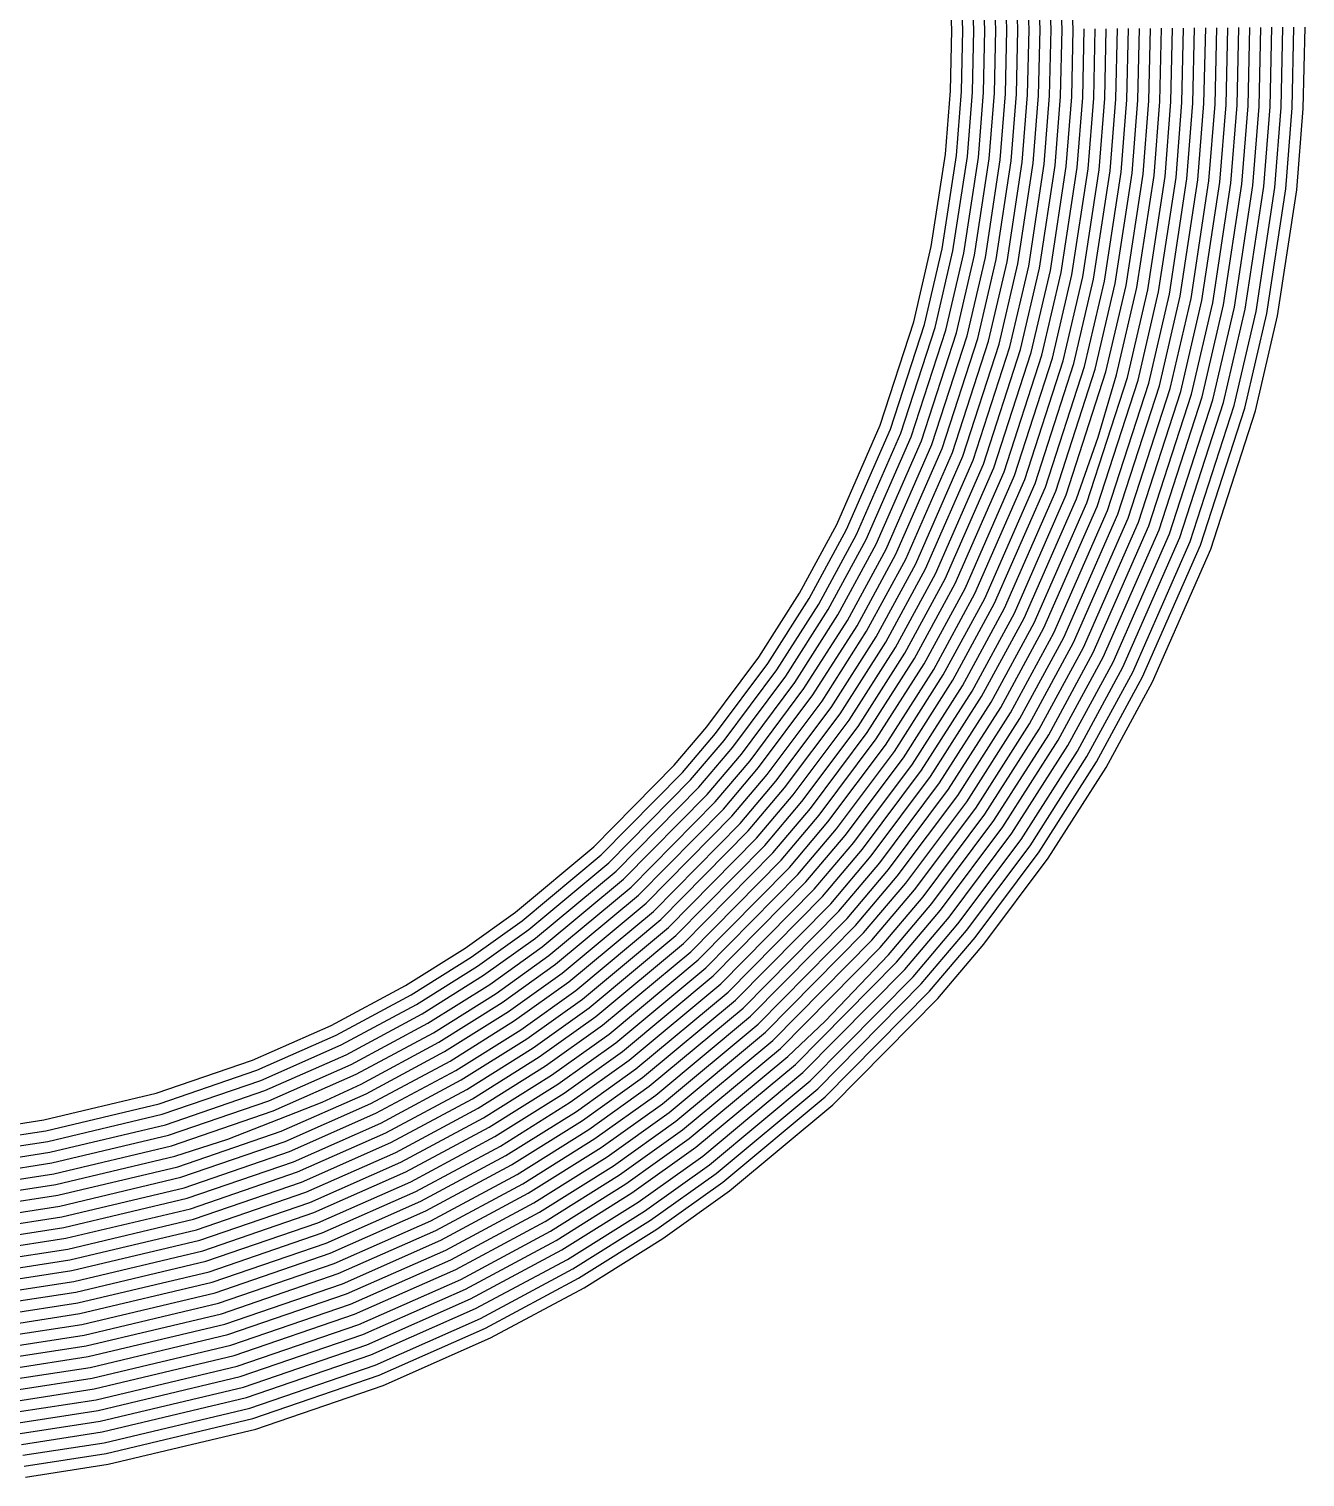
# Model space of a CAD drawing. Header units: metres. Extents: x -19 to 19, y -19.6 to 19.6.
# Drawn here: x -9.493 to -6.024, y -19.599 to -15.662 of the extents above; entities that cross this region are included whole.
import ezdxf

# ---------------------------------------------------------------- set-up
doc = ezdxf.new("R2010")
doc.units = ezdxf.units.M

msp = doc.modelspace()

# ---------------------------------------------------------------- linework, layer by layer
for p, q in [((-6.984807, -15.66488, -0.203186), (-6.992904, -15.459985, -0.180801)), ((-6.954794, -15.664625, -0.203159), (-6.962964, -15.457877, -0.180572)), ((-6.924781, -15.66437, -0.203131), (-6.933024, -15.45577, -0.180344)), ((-6.894768, -15.664115, -0.203104), (-6.903084, -15.453663, -0.180115)), ((-6.864755, -15.66386, -0.203077), (-6.873145, -15.451556, -0.179886)), ((-6.834742, -15.663605, -0.203049), (-6.843205, -15.449448, -0.179657)), ((-6.804729, -15.663349, -0.203022), (-6.813265, -15.447341, -0.179428)), ((-6.774715, -15.663094, -0.202995), (-6.783325, -15.445234, -0.1792)), ((-6.744702, -15.662839, -0.202967), (-6.753385, -15.443127, -0.178971)), ((-6.714689, -15.662584, -0.20294), (-6.723445, -15.441019, -0.178742)), ((-6.684676, -15.662329, -0.202912), (-6.693505, -15.438912, -0.178513)), ((-6.654663, -15.662074, -0.202885), (-6.663566, -15.436805, -0.178284)), ((-6.9885, -15.830421, -0.221515), (-6.984807, -15.66488, -0.203186)), ((-6.958526, -15.831918, -0.221682), (-6.954794, -15.664625, -0.203159)), ((-6.928552, -15.833415, -0.221849), (-6.924781, -15.66437, -0.203131)), ((-6.898578, -15.834911, -0.222016), (-6.894768, -15.664115, -0.203104)), ((-6.868604, -15.836408, -0.222183), (-6.864755, -15.66386, -0.203077)), ((-6.83863, -15.837904, -0.22235), (-6.834742, -15.663605, -0.203049)), ((-6.808656, -15.839401, -0.222517), (-6.804729, -15.663349, -0.203022)), ((-6.778682, -15.840898, -0.222684), (-6.774715, -15.663094, -0.202995)), ((-6.748708, -15.842394, -0.222851), (-6.744702, -15.662839, -0.202967)), ((-6.718734, -15.843891, -0.223018), (-6.714689, -15.662584, -0.20294)), ((-6.68876, -15.845387, -0.223185), (-6.684676, -15.662329, -0.202912)), ((-6.658786, -15.846884, -0.223352), (-6.654663, -15.662074, -0.202885)), ((-6.628812, -15.848381, -0.223519), (-6.62465, -15.661819, -0.202858)), ((-6.598838, -15.849877, -0.223686), (-6.594637, -15.661564, -0.20283)), ((-6.568864, -15.851374, -0.223853), (-6.564624, -15.661309, -0.202803)), ((-6.53889, -15.85287, -0.22402), (-6.534611, -15.661054, -0.202776)), ((-6.508916, -15.854367, -0.224187), (-6.504598, -15.660799, -0.202748)), ((-6.478942, -15.855864, -0.224354), (-6.474585, -15.660544, -0.202721)), ((-6.448968, -15.85736, -0.224521), (-6.444572, -15.660288, -0.202693)), ((-6.418994, -15.858857, -0.224688), (-6.414559, -15.660033, -0.202666)), ((-6.38902, -15.860353, -0.224855), (-6.384546, -15.659778, -0.202639)), ((-6.359046, -15.86185, -0.225022), (-6.354533, -15.659523, -0.202611)), ((-6.329072, -15.863347, -0.225189), (-6.32452, -15.659268, -0.202584)), ((-6.299098, -15.864843, -0.225356), (-6.294506, -15.659013, -0.202557)), ((-6.269124, -15.86634, -0.225523), (-6.264493, -15.658758, -0.202529)), ((-6.23915, -15.867836, -0.22569), (-6.23448, -15.658503, -0.202502)), ((-6.209176, -15.869333, -0.225857), (-6.204467, -15.658248, -0.202474)), ((-6.179202, -15.87083, -0.226024), (-6.174454, -15.657993, -0.202447)), ((-6.149228, -15.872326, -0.226191), (-6.144441, -15.657738, -0.20242)), ((-6.119254, -15.873823, -0.226358), (-6.114428, -15.657483, -0.202392)), ((-6.08928, -15.875319, -0.226525), (-6.084415, -15.657228, -0.202365)), ((-6.059306, -15.876816, -0.226692), (-6.054402, -15.656972, -0.202338)), ((-6.029332, -15.878313, -0.226859), (-6.024389, -15.656717, -0.20231)), ((-7.002079, -16.002581, -0.240775), (-6.9885, -15.830421, -0.221515)), ((-6.972225, -16.005605, -0.241116), (-6.958526, -15.831918, -0.221682)), ((-6.942372, -16.008629, -0.241456), (-6.928552, -15.833415, -0.221849)), ((-6.912519, -16.011654, -0.241797), (-6.898578, -15.834911, -0.222016)), ((-6.882665, -16.014678, -0.242138), (-6.868604, -15.836408, -0.222183)), ((-6.852812, -16.017702, -0.242479), (-6.83863, -15.837904, -0.22235)), ((-6.822958, -16.020727, -0.24282), (-6.808656, -15.839401, -0.222517)), ((-6.793105, -16.023751, -0.243161), (-6.778682, -15.840898, -0.222684)), ((-6.763251, -16.026775, -0.243501), (-6.748708, -15.842394, -0.222851)), ((-6.733398, -16.0298, -0.243842), (-6.718734, -15.843891, -0.223018)), ((-6.703544, -16.032824, -0.244183), (-6.68876, -15.845387, -0.223185)), ((-6.673691, -16.035848, -0.244524), (-6.658786, -15.846884, -0.223352)), ((-6.643837, -16.038873, -0.244865), (-6.628812, -15.848381, -0.223519)), ((-6.613984, -16.041897, -0.245205), (-6.598838, -15.849877, -0.223686)), ((-6.58413, -16.044921, -0.245546), (-6.568864, -15.851374, -0.223853)), ((-6.554277, -16.047945, -0.245887), (-6.53889, -15.85287, -0.22402)), ((-6.524424, -16.05097, -0.246228), (-6.508916, -15.854367, -0.224187)), ((-6.49457, -16.053994, -0.246569), (-6.478942, -15.855864, -0.224354)), ((-6.464717, -16.057018, -0.24691), (-6.448968, -15.85736, -0.224521)), ((-6.434863, -16.060043, -0.24725), (-6.418994, -15.858857, -0.224688)), ((-6.40501, -16.063067, -0.247591), (-6.38902, -15.860353, -0.224855)), ((-6.375156, -16.066091, -0.247932), (-6.359046, -15.86185, -0.225022)), ((-6.345303, -16.069116, -0.248273), (-6.329072, -15.863347, -0.225189)), ((-6.315449, -16.07214, -0.248614), (-6.299098, -15.864843, -0.225356)), ((-6.285596, -16.075164, -0.248955), (-6.269124, -15.86634, -0.225523)), ((-6.255742, -16.078189, -0.249295), (-6.23915, -15.867836, -0.22569)), ((-6.225889, -16.081213, -0.249636), (-6.209176, -15.869333, -0.225857)), ((-6.196035, -16.084237, -0.249977), (-6.179202, -15.87083, -0.226024)), ((-6.166182, -16.087261, -0.250318), (-6.149228, -15.872326, -0.226191)), ((-6.136329, -16.090286, -0.250659), (-6.119254, -15.873823, -0.226358)), ((-6.106475, -16.09331, -0.250999), (-6.08928, -15.875319, -0.226525)), ((-6.076622, -16.096334, -0.25134), (-6.059306, -15.876816, -0.226692)), ((-6.046768, -16.099359, -0.251681), (-6.029332, -15.878313, -0.226859)), ((-7.040462, -16.253742, -0.269208), (-7.002079, -16.002581, -0.240775)), ((-7.011036, -16.25961, -0.269882), (-6.972225, -16.005605, -0.241116)), ((-6.98161, -16.265477, -0.270555), (-6.942372, -16.008629, -0.241456)), ((-6.952184, -16.271345, -0.271228), (-6.912519, -16.011654, -0.241797)), ((-6.922758, -16.277212, -0.271902), (-6.882665, -16.014678, -0.242138)), ((-6.893332, -16.28308, -0.272575), (-6.852812, -16.017702, -0.242479)), ((-6.863906, -16.288947, -0.273248), (-6.822958, -16.020727, -0.24282)), ((-6.83448, -16.294815, -0.273921), (-6.793105, -16.023751, -0.243161)), ((-6.805054, -16.300683, -0.274595), (-6.763251, -16.026775, -0.243501)), ((-6.775628, -16.30655, -0.275268), (-6.733398, -16.0298, -0.243842)), ((-6.746202, -16.312418, -0.275941), (-6.703544, -16.032824, -0.244183)), ((-6.716776, -16.318285, -0.276615), (-6.673691, -16.035848, -0.244524)), ((-6.68735, -16.324153, -0.277288), (-6.643837, -16.038873, -0.244865)), ((-6.657923, -16.33002, -0.277961), (-6.613984, -16.041897, -0.245205)), ((-6.628497, -16.335888, -0.278635), (-6.58413, -16.044921, -0.245546)), ((-6.599071, -16.341756, -0.279308), (-6.554277, -16.047945, -0.245887)), ((-6.569645, -16.347623, -0.279981), (-6.524424, -16.05097, -0.246228)), ((-6.540219, -16.353491, -0.280654), (-6.49457, -16.053994, -0.246569)), ((-6.510793, -16.359358, -0.281328), (-6.464717, -16.057018, -0.24691)), ((-6.481367, -16.365226, -0.282001), (-6.434863, -16.060043, -0.24725)), ((-6.451941, -16.371093, -0.282674), (-6.40501, -16.063067, -0.247591)), ((-6.422515, -16.376961, -0.283348), (-6.375156, -16.066091, -0.247932)), ((-6.393089, -16.382828, -0.284021), (-6.345303, -16.069116, -0.248273)), ((-6.363663, -16.388696, -0.284694), (-6.315449, -16.07214, -0.248614)), ((-6.334237, -16.394564, -0.285367), (-6.285596, -16.075164, -0.248955)), ((-6.304811, -16.400431, -0.286041), (-6.255742, -16.078189, -0.249295)), ((-6.275385, -16.406299, -0.286714), (-6.225889, -16.081213, -0.249636)), ((-6.245959, -16.412166, -0.287387), (-6.196035, -16.084237, -0.249977)), ((-6.216533, -16.418034, -0.288061), (-6.166182, -16.087261, -0.250318)), ((-6.187107, -16.423901, -0.288734), (-6.136329, -16.090286, -0.250659)), ((-6.15768, -16.429769, -0.289407), (-6.106475, -16.09331, -0.250999)), ((-6.128254, -16.435636, -0.290081), (-6.076622, -16.096334, -0.25134)), ((-6.098828, -16.441504, -0.290754), (-6.046768, -16.099359, -0.251681)), ((-7.088062, -16.458095, -0.292684), (-7.040462, -16.253742, -0.269208)), ((-7.059033, -16.465664, -0.293564), (-7.011036, -16.25961, -0.269882)), ((-7.030003, -16.473233, -0.294444), (-6.98161, -16.265477, -0.270555)), ((-7.000974, -16.480803, -0.295324), (-6.952184, -16.271345, -0.271228)), ((-6.971944, -16.488372, -0.296204), (-6.922758, -16.277212, -0.271902)), ((-6.942915, -16.495941, -0.297084), (-6.893332, -16.28308, -0.272575)), ((-6.913886, -16.50351, -0.297963), (-6.863906, -16.288947, -0.273248)), ((-6.884856, -16.51108, -0.298843), (-6.83448, -16.294815, -0.273921)), ((-6.855827, -16.518649, -0.299723), (-6.805054, -16.300683, -0.274595)), ((-6.826798, -16.526218, -0.300603), (-6.775628, -16.30655, -0.275268)), ((-6.797768, -16.533788, -0.301483), (-6.746202, -16.312418, -0.275941)), ((-6.768739, -16.541357, -0.302363), (-6.716776, -16.318285, -0.276615)), ((-6.739709, -16.548926, -0.303243), (-6.68735, -16.324153, -0.277288)), ((-6.71068, -16.556495, -0.304123), (-6.657923, -16.33002, -0.277961)), ((-6.681651, -16.564065, -0.305003), (-6.628497, -16.335888, -0.278635)), ((-6.652621, -16.571634, -0.305883), (-6.599071, -16.341756, -0.279308)), ((-6.623592, -16.579203, -0.306762), (-6.569645, -16.347623, -0.279981)), ((-6.594562, -16.586772, -0.307642), (-6.540219, -16.353491, -0.280654)), ((-6.565533, -16.594342, -0.308522), (-6.510793, -16.359358, -0.281328)), ((-6.536504, -16.601911, -0.309402), (-6.481367, -16.365226, -0.282001)), ((-6.507474, -16.60948, -0.310282), (-6.451941, -16.371093, -0.282674)), ((-6.478445, -16.617049, -0.311162), (-6.422515, -16.376961, -0.283348)), ((-6.449415, -16.624619, -0.312042), (-6.393089, -16.382828, -0.284021)), ((-6.420386, -16.632188, -0.312922), (-6.363663, -16.388696, -0.284694)), ((-6.391357, -16.639757, -0.313802), (-6.334237, -16.394564, -0.285367)), ((-6.362327, -16.647326, -0.314681), (-6.304811, -16.400431, -0.286041)), ((-6.333298, -16.654896, -0.315561), (-6.275385, -16.406299, -0.286714)), ((-6.304268, -16.662465, -0.316441), (-6.245959, -16.412166, -0.287387)), ((-6.275239, -16.670034, -0.317321), (-6.216533, -16.418034, -0.288061)), ((-6.24621, -16.677603, -0.318201), (-6.187107, -16.423901, -0.288734)), ((-6.21718, -16.685173, -0.319081), (-6.15768, -16.429769, -0.289407)), ((-6.188151, -16.692742, -0.319961), (-6.128254, -16.435636, -0.290081)), ((-6.159122, -16.700311, -0.320841), (-6.098828, -16.441504, -0.290754)), ((-7.179191, -16.739426, -0.325405), (-7.088062, -16.458095, -0.292684)), ((-7.151115, -16.749949, -0.326653), (-7.059033, -16.465664, -0.293564)), ((-7.123038, -16.760472, -0.327901), (-7.030003, -16.473233, -0.294444)), ((-7.094962, -16.770995, -0.329149), (-7.000974, -16.480803, -0.295324)), ((-7.066886, -16.781517, -0.330397), (-6.971944, -16.488372, -0.296204)), ((-7.03881, -16.79204, -0.331645), (-6.942915, -16.495941, -0.297084)), ((-7.010734, -16.802563, -0.332893), (-6.913886, -16.50351, -0.297963)), ((-6.982657, -16.813085, -0.334141), (-6.884856, -16.51108, -0.298843)), ((-6.954581, -16.823608, -0.335389), (-6.855827, -16.518649, -0.299723)), ((-6.926505, -16.834131, -0.336637), (-6.826798, -16.526218, -0.300603)), ((-6.898429, -16.844654, -0.337885), (-6.797768, -16.533788, -0.301483)), ((-6.870353, -16.855176, -0.339133), (-6.768739, -16.541357, -0.302363)), ((-6.842276, -16.865699, -0.340381), (-6.739709, -16.548926, -0.303243)), ((-6.8142, -16.876222, -0.341629), (-6.71068, -16.556495, -0.304123)), ((-6.786124, -16.886745, -0.342877), (-6.681651, -16.564065, -0.305003)), ((-6.758048, -16.897267, -0.344125), (-6.652621, -16.571634, -0.305883)), ((-6.729972, -16.90779, -0.345373), (-6.623592, -16.579203, -0.306762)), ((-6.701895, -16.918313, -0.346621), (-6.594562, -16.586772, -0.307642)), ((-6.673819, -16.928835, -0.347869), (-6.565533, -16.594342, -0.308522)), ((-6.617667, -16.949881, -0.350365), (-6.507474, -16.60948, -0.310282)), ((-6.586724, -16.771527, -0.329247), (-6.536504, -16.601911, -0.309402)), ((-6.58959, -16.960404, -0.351613), (-6.478445, -16.617049, -0.311162)), ((-6.561514, -16.970926, -0.352861), (-6.449415, -16.624619, -0.312042)), ((-6.533438, -16.981449, -0.354109), (-6.420386, -16.632188, -0.312922)), ((-6.505362, -16.991972, -0.355357), (-6.391357, -16.639757, -0.313802)), ((-6.477286, -17.002495, -0.356605), (-6.362327, -16.647326, -0.314681)), ((-6.449209, -17.013017, -0.357853), (-6.333298, -16.654896, -0.315561)), ((-6.421133, -17.02354, -0.359101), (-6.304268, -16.662465, -0.316441)), ((-6.393057, -17.034063, -0.360349), (-6.275239, -16.670034, -0.317321)), ((-6.364981, -17.044585, -0.361597), (-6.24621, -16.677603, -0.318201)), ((-6.336905, -17.055108, -0.362845), (-6.21718, -16.685173, -0.319081)), ((-6.308828, -17.065631, -0.364093), (-6.188151, -16.692742, -0.319961)), ((-6.280752, -17.076154, -0.365341), (-6.159122, -16.700311, -0.320841)), ((-7.297537, -17.009548, -0.357384), (-7.179191, -16.739426, -0.325405)), ((-7.270708, -17.022904, -0.358996), (-7.151115, -16.749949, -0.326653)), ((-7.243879, -17.036259, -0.360608), (-7.123038, -16.760472, -0.327901)), ((-7.21705, -17.049615, -0.36222), (-7.094962, -16.770995, -0.329149)), ((-7.190221, -17.06297, -0.363832), (-7.066886, -16.781517, -0.330397)), ((-7.163392, -17.076326, -0.365444), (-7.03881, -16.79204, -0.331645)), ((-7.136563, -17.089681, -0.367055), (-7.010734, -16.802563, -0.332893)), ((-6.645743, -16.939358, -0.349117), (-6.586724, -16.771527, -0.329247)), ((-7.109734, -17.103036, -0.368667), (-6.982657, -16.813085, -0.334141)), ((-7.082905, -17.116392, -0.370279), (-6.954581, -16.823608, -0.335389)), ((-7.056076, -17.129747, -0.371891), (-6.926505, -16.834131, -0.336637)), ((-7.029247, -17.143103, -0.373503), (-6.898429, -16.844654, -0.337885)), ((-7.002417, -17.156458, -0.375115), (-6.870353, -16.855176, -0.339133)), ((-6.975588, -17.169814, -0.376727), (-6.842276, -16.865699, -0.340381)), ((-6.948759, -17.183169, -0.378339), (-6.8142, -16.876222, -0.341629)), ((-6.92193, -17.196525, -0.379951), (-6.786124, -16.886745, -0.342877)), ((-6.895101, -17.20988, -0.381563), (-6.758048, -16.897267, -0.344125)), ((-6.868272, -17.223236, -0.383175), (-6.729972, -16.90779, -0.345373)), ((-6.841443, -17.236591, -0.384786), (-6.701895, -16.918313, -0.346621)), ((-6.814614, -17.249946, -0.386398), (-6.673819, -16.928835, -0.347869)), ((-6.787785, -17.263302, -0.38801), (-6.645743, -16.939358, -0.349117)), ((-6.760956, -17.276657, -0.389622), (-6.617667, -16.949881, -0.350365)), ((-6.734127, -17.290013, -0.391234), (-6.58959, -16.960404, -0.351613)), ((-6.707298, -17.303368, -0.392846), (-6.561514, -16.970926, -0.352861)), ((-6.680469, -17.316724, -0.394458), (-6.533438, -16.981449, -0.354109)), ((-6.65364, -17.330079, -0.39607), (-6.505362, -16.991972, -0.355357)), ((-6.626811, -17.343435, -0.397682), (-6.477286, -17.002495, -0.356605)), ((-7.398506, -17.195737, -0.379695), (-7.297537, -17.009548, -0.357384)), ((-7.372461, -17.210534, -0.381514), (-7.270708, -17.022904, -0.358996)), ((-7.346416, -17.225332, -0.383329), (-7.243879, -17.036259, -0.360608)), ((-6.599981, -17.35679, -0.399294), (-6.449209, -17.013017, -0.357853)), ((-6.573152, -17.370146, -0.400906), (-6.421133, -17.02354, -0.359101)), ((-6.546323, -17.383501, -0.402517), (-6.393057, -17.034063, -0.360349)), ((-6.519494, -17.396856, -0.404129), (-6.364981, -17.044585, -0.361597)), ((-7.320371, -17.24013, -0.385136), (-7.21705, -17.049615, -0.36222)), ((-7.294326, -17.254929, -0.386943), (-7.190221, -17.06297, -0.363832)), ((-7.268281, -17.269727, -0.388749), (-7.163392, -17.076326, -0.365444)), ((-6.492665, -17.410212, -0.405741), (-6.336905, -17.055108, -0.362845)), ((-6.465836, -17.423567, -0.407353), (-6.308828, -17.065631, -0.364093)), ((-6.439007, -17.436923, -0.408965), (-6.280752, -17.076154, -0.365341)), ((-7.242236, -17.284526, -0.390556), (-7.136563, -17.089681, -0.367055)), ((-7.216191, -17.299325, -0.392363), (-7.109734, -17.103036, -0.368667)), ((-7.190146, -17.314123, -0.39417), (-7.082905, -17.116392, -0.370279)), ((-7.164101, -17.328922, -0.395976), (-7.056076, -17.129747, -0.371891)), ((-7.138056, -17.343721, -0.397783), (-7.029247, -17.143103, -0.373503)), ((-7.112011, -17.358519, -0.39959), (-7.002417, -17.156458, -0.375115)), ((-7.509589, -17.369998, -0.40079), (-7.398506, -17.195737, -0.379695)), ((-7.085965, -17.373318, -0.401397), (-6.975588, -17.169814, -0.376727)), ((-7.05992, -17.388117, -0.403203), (-6.948759, -17.183169, -0.378339)), ((-7.033875, -17.402915, -0.40501), (-6.92193, -17.196525, -0.379951)), ((-7.485, -17.387077, -0.402885), (-7.372461, -17.210534, -0.381514)), ((-7.460412, -17.404156, -0.404981), (-7.346416, -17.225332, -0.383329)), ((-7.435823, -17.421235, -0.407076), (-7.320371, -17.24013, -0.385136)), ((-7.00783, -17.417714, -0.406817), (-6.895101, -17.20988, -0.381563)), ((-6.981785, -17.432512, -0.408624), (-6.868272, -17.223236, -0.383175)), ((-6.95574, -17.447311, -0.41043), (-6.841443, -17.236591, -0.384786)), ((-7.411234, -17.438314, -0.409172), (-7.294326, -17.254929, -0.386943)), ((-7.386645, -17.455392, -0.411273), (-7.268281, -17.269727, -0.388749)), ((-6.929695, -17.46211, -0.412237), (-6.814614, -17.249946, -0.386398)), ((-6.90365, -17.476908, -0.414044), (-6.787785, -17.263302, -0.38801)), ((-6.877605, -17.491707, -0.415851), (-6.760956, -17.276657, -0.389622)), ((-7.362056, -17.472469, -0.413386), (-7.242236, -17.284526, -0.390556)), ((-7.337468, -17.489546, -0.415498), (-7.216191, -17.299325, -0.392363)), ((-7.312879, -17.506623, -0.417611), (-7.190146, -17.314123, -0.39417)), ((-6.85156, -17.506506, -0.417657), (-6.734127, -17.290013, -0.391234)), ((-6.825515, -17.521304, -0.419464), (-6.707298, -17.303368, -0.392846)), ((-6.79947, -17.536103, -0.421271), (-6.680469, -17.316724, -0.394458)), ((-7.28829, -17.5237, -0.419724), (-7.164101, -17.328922, -0.395976)), ((-7.263701, -17.540776, -0.421837), (-7.138056, -17.343721, -0.397783)), ((-7.239113, -17.557853, -0.42395), (-7.112011, -17.358519, -0.39959)), ((-6.773425, -17.550901, -0.423078), (-6.65364, -17.330079, -0.39607)), ((-6.74738, -17.5657, -0.424884), (-6.626811, -17.343435, -0.397682)), ((-6.721335, -17.580499, -0.426691), (-6.599981, -17.35679, -0.399294)), ((-7.65101, -17.559221, -0.423949), (-7.509589, -17.369998, -0.40079)), ((-7.627463, -17.577689, -0.426257), (-7.485, -17.387077, -0.402885)), ((-7.214524, -17.57493, -0.426063), (-7.085965, -17.373318, -0.401397)), ((-7.189935, -17.592007, -0.428175), (-7.05992, -17.388117, -0.403203)), ((-6.69529, -17.595297, -0.428498), (-6.573152, -17.370146, -0.400906)), ((-6.669245, -17.610096, -0.430305), (-6.546323, -17.383501, -0.402517)), ((-6.6432, -17.624895, -0.432111), (-6.519494, -17.396856, -0.404129)), ((-7.603917, -17.596158, -0.428566), (-7.460412, -17.404156, -0.404981)), ((-7.580371, -17.614626, -0.430874), (-7.435823, -17.421235, -0.407076)), ((-7.556824, -17.633095, -0.433183), (-7.411234, -17.438314, -0.409172)), ((-7.165346, -17.609084, -0.430288), (-7.033875, -17.402915, -0.40501)), ((-7.140758, -17.626161, -0.432401), (-7.00783, -17.417714, -0.406817)), ((-7.116169, -17.643237, -0.434514), (-6.981785, -17.432512, -0.408624)), ((-6.617155, -17.639693, -0.433918), (-6.492665, -17.410212, -0.405741)), ((-6.59111, -17.654492, -0.435725), (-6.465836, -17.423567, -0.407353)), ((-6.565065, -17.669291, -0.437532), (-6.439007, -17.436923, -0.408965)), ((-7.533278, -17.651563, -0.435492), (-7.386645, -17.455392, -0.411273)), ((-7.509732, -17.670032, -0.4378), (-7.362056, -17.472469, -0.413386)), ((-7.09158, -17.660314, -0.436627), (-6.95574, -17.447311, -0.41043)), ((-7.066991, -17.677391, -0.43874), (-6.929695, -17.46211, -0.412237)), ((-7.042402, -17.694468, -0.440852), (-6.90365, -17.476908, -0.414044)), ((-7.486185, -17.6885, -0.440109), (-7.337468, -17.489546, -0.415498)), ((-7.462639, -17.706969, -0.442417), (-7.312879, -17.506623, -0.417611)), ((-7.017814, -17.711545, -0.442965), (-6.877605, -17.491707, -0.415851)), ((-6.993225, -17.728622, -0.445078), (-6.85156, -17.506506, -0.417657)), ((-7.439093, -17.725437, -0.444726), (-7.28829, -17.5237, -0.419724)), ((-7.415546, -17.743906, -0.447034), (-7.263701, -17.540776, -0.421837)), ((-6.968636, -17.745698, -0.447191), (-6.825515, -17.521304, -0.419464)), ((-6.944047, -17.762775, -0.449304), (-6.79947, -17.536103, -0.421271)), ((-6.919459, -17.779852, -0.451417), (-6.773425, -17.550901, -0.423078)), ((-7.739633, -17.663749, -0.436834), (-7.65101, -17.559221, -0.423949)), ((-7.71723, -17.683564, -0.439328), (-7.627463, -17.577689, -0.426257)), ((-7.694827, -17.703378, -0.441822), (-7.603917, -17.596158, -0.428566)), ((-7.392, -17.762375, -0.449343), (-7.239113, -17.557853, -0.42395)), ((-7.368454, -17.780843, -0.451651), (-7.214524, -17.57493, -0.426063)), ((-7.344908, -17.799312, -0.45396), (-7.189935, -17.592007, -0.428175)), ((-6.89487, -17.796929, -0.453529), (-6.74738, -17.5657, -0.424884)), ((-6.870281, -17.814006, -0.455642), (-6.721335, -17.580499, -0.426691)), ((-6.845692, -17.831082, -0.457755), (-6.69529, -17.595297, -0.428498)), ((-7.672424, -17.723192, -0.444316), (-7.580371, -17.614626, -0.430874)), ((-7.65002, -17.743007, -0.44681), (-7.556824, -17.633095, -0.433183)), ((-7.321361, -17.81778, -0.456268), (-7.165346, -17.609084, -0.430288)), ((-7.297815, -17.836249, -0.458577), (-7.140758, -17.626161, -0.432401)), ((-6.821104, -17.848159, -0.459868), (-6.669245, -17.610096, -0.430305)), ((-6.796515, -17.865236, -0.461981), (-6.6432, -17.624895, -0.432111)), ((-7.957921, -17.885466, -0.464435), (-7.739633, -17.663749, -0.436834)), ((-7.627617, -17.762821, -0.449304), (-7.533278, -17.651563, -0.435492)), ((-7.605214, -17.782635, -0.451798), (-7.509732, -17.670032, -0.4378)), ((-7.274269, -17.854717, -0.460886), (-7.116169, -17.643237, -0.434514)), ((-7.250722, -17.873186, -0.463194), (-7.09158, -17.660314, -0.436627)), ((-6.771926, -17.882313, -0.464094), (-6.617155, -17.639693, -0.433918)), ((-6.747337, -17.89939, -0.466206), (-6.59111, -17.654492, -0.435725)), ((-6.722748, -17.916467, -0.468319), (-6.565065, -17.669291, -0.437532)), ((-7.937625, -17.907388, -0.467232), (-7.71723, -17.683564, -0.439328)), ((-7.917328, -17.929311, -0.470029), (-7.694827, -17.703378, -0.441822)), ((-7.582811, -17.80245, -0.454292), (-7.486185, -17.6885, -0.440109)), ((-7.560407, -17.822264, -0.456786), (-7.462639, -17.706969, -0.442417)), ((-7.227176, -17.891654, -0.465503), (-7.066991, -17.677391, -0.43874)), ((-7.20363, -17.910123, -0.467811), (-7.042402, -17.694468, -0.440852)), ((-7.180083, -17.928591, -0.47012), (-7.017814, -17.711545, -0.442965)), ((-7.897032, -17.951233, -0.472827), (-7.672424, -17.723192, -0.444316)), ((-7.876735, -17.973156, -0.475624), (-7.65002, -17.743007, -0.44681)), ((-7.538004, -17.842078, -0.45928), (-7.439093, -17.725437, -0.444726)), ((-7.515601, -17.861893, -0.461774), (-7.415546, -17.743906, -0.447034)), ((-7.156537, -17.94706, -0.472428), (-6.993225, -17.728622, -0.445078)), ((-7.132991, -17.965528, -0.474737), (-6.968636, -17.745698, -0.447191)), ((-7.856439, -17.995078, -0.478421), (-7.627617, -17.762821, -0.449304)), ((-7.836142, -18.017, -0.481219), (-7.605214, -17.782635, -0.451798)), ((-7.493198, -17.881707, -0.464268), (-7.392, -17.762375, -0.449343)), ((-7.470794, -17.901521, -0.466762), (-7.368454, -17.780843, -0.451651)), ((-7.109444, -17.983997, -0.477045), (-6.944047, -17.762775, -0.449304)), ((-7.085898, -18.002465, -0.479354), (-6.919459, -17.779852, -0.451417)), ((-7.815846, -18.038923, -0.484016), (-7.582811, -17.80245, -0.454292)), ((-7.79555, -18.060845, -0.486813), (-7.560407, -17.822264, -0.456786)), ((-7.448391, -17.921335, -0.469256), (-7.344908, -17.799312, -0.45396)), ((-7.425988, -17.94115, -0.471751), (-7.321361, -17.81778, -0.456268)), ((-7.062352, -18.020934, -0.481662), (-6.89487, -17.796929, -0.453529)), ((-7.038805, -18.039403, -0.483971), (-6.870281, -17.814006, -0.455642)), ((-7.015259, -18.057871, -0.48628), (-6.845692, -17.831082, -0.457755)), ((-7.775253, -18.082767, -0.489611), (-7.538004, -17.842078, -0.45928)), ((-7.754957, -18.10469, -0.492408), (-7.515601, -17.861893, -0.461774)), ((-7.403585, -17.960964, -0.474245), (-7.297815, -17.836249, -0.458577)), ((-7.381181, -17.980778, -0.476739), (-7.274269, -17.854717, -0.460886)), ((-6.991713, -18.07634, -0.488588), (-6.821104, -17.848159, -0.459868)), ((-6.968166, -18.094808, -0.490897), (-6.796515, -17.865236, -0.461981)), ((-8.170751, -18.062676, -0.486715), (-7.957921, -17.885466, -0.464435)), ((-8.152579, -18.086363, -0.489771), (-7.937625, -17.907388, -0.467232)), ((-7.73466, -18.126612, -0.495205), (-7.493198, -17.881707, -0.464268)), ((-7.714364, -18.148535, -0.498002), (-7.470794, -17.901521, -0.466762)), ((-7.358778, -18.000593, -0.479233), (-7.250722, -17.873186, -0.463194)), ((-7.336375, -18.020407, -0.481727), (-7.227176, -17.891654, -0.465503)), ((-7.313972, -18.040221, -0.484221), (-7.20363, -17.910123, -0.467811)), ((-6.94462, -18.113277, -0.493205), (-6.771926, -17.882313, -0.464094)), ((-6.921074, -18.131745, -0.495514), (-6.747337, -17.89939, -0.466206)), ((-8.134406, -18.110049, -0.492827), (-7.917328, -17.929311, -0.470029)), ((-8.116234, -18.133736, -0.495883), (-7.897032, -17.951233, -0.472827)), ((-7.694067, -18.170457, -0.5008), (-7.448391, -17.921335, -0.469256)), ((-7.673771, -18.192379, -0.503597), (-7.425988, -17.94115, -0.471751)), ((-7.291568, -18.060036, -0.486715), (-7.180083, -17.928591, -0.47012)), ((-7.269165, -18.07985, -0.489209), (-7.156537, -17.94706, -0.472428)), ((-6.897528, -18.150214, -0.497822), (-6.722748, -17.916467, -0.468319)), ((-8.098061, -18.157422, -0.498939), (-7.876735, -17.973156, -0.475624)), ((-7.653474, -18.214302, -0.506394), (-7.403585, -17.960964, -0.474245)), ((-7.633178, -18.236224, -0.509192), (-7.381181, -17.980778, -0.476739)), ((-7.246762, -18.099664, -0.491703), (-7.132991, -17.965528, -0.474737)), ((-7.224359, -18.119479, -0.494197), (-7.109444, -17.983997, -0.477045)), ((-8.079889, -18.181108, -0.501995), (-7.856439, -17.995078, -0.478421)), ((-8.061716, -18.204795, -0.505051), (-7.836142, -18.017, -0.481219)), ((-7.612881, -18.258146, -0.511989), (-7.358778, -18.000593, -0.479233)), ((-7.592585, -18.280069, -0.514786), (-7.336375, -18.020407, -0.481727)), ((-7.201955, -18.139293, -0.496691), (-7.085898, -18.002465, -0.479354)), ((-7.179552, -18.159107, -0.499185), (-7.062352, -18.020934, -0.481662)), ((-8.307783, -18.160582, -0.499108), (-8.170751, -18.062676, -0.486715)), ((-8.043544, -18.228481, -0.508107), (-7.815846, -18.038923, -0.484016)), ((-8.025371, -18.252168, -0.511163), (-7.79555, -18.060845, -0.486813)), ((-7.572289, -18.301991, -0.517584), (-7.313972, -18.040221, -0.484221)), ((-7.551992, -18.323914, -0.520381), (-7.291568, -18.060036, -0.486715)), ((-7.157149, -18.178922, -0.501679), (-7.038805, -18.039403, -0.483971)), ((-7.134746, -18.198736, -0.504173), (-7.015259, -18.057871, -0.48628)), ((-8.29098, -18.185244, -0.502309), (-8.152579, -18.086363, -0.489771)), ((-8.007199, -18.275854, -0.514219), (-7.775253, -18.082767, -0.489611)), ((-7.989026, -18.29954, -0.517275), (-7.754957, -18.10469, -0.492408)), ((-7.531696, -18.345836, -0.523178), (-7.269165, -18.07985, -0.489209)), ((-7.511399, -18.367758, -0.525976), (-7.246762, -18.099664, -0.491703)), ((-7.112342, -18.21855, -0.506667), (-6.991713, -18.07634, -0.488588)), ((-7.089939, -18.238365, -0.509161), (-6.968166, -18.094808, -0.490897)), ((-8.274176, -18.209906, -0.505511), (-8.134406, -18.110049, -0.492827)), ((-8.257373, -18.234567, -0.508712), (-8.116234, -18.133736, -0.495883)), ((-7.970854, -18.323227, -0.520331), (-7.73466, -18.126612, -0.495205)), ((-7.491103, -18.389681, -0.528773), (-7.224359, -18.119479, -0.494197)), ((-7.470806, -18.411603, -0.53157), (-7.201955, -18.139293, -0.496691)), ((-7.067536, -18.258179, -0.511655), (-6.94462, -18.113277, -0.493205)), ((-7.045133, -18.277993, -0.514149), (-6.921074, -18.131745, -0.495514)), ((-8.469924, -18.262386, -0.512106), (-8.307783, -18.160582, -0.499108)), ((-8.454743, -18.288063, -0.515459), (-8.29098, -18.185244, -0.502309)), ((-8.240569, -18.259229, -0.511914), (-8.098061, -18.157422, -0.498939)), ((-8.223766, -18.283891, -0.515115), (-8.079889, -18.181108, -0.501995)), ((-7.952681, -18.346913, -0.523387), (-7.714364, -18.148535, -0.498002)), ((-7.934509, -18.3706, -0.526443), (-7.694067, -18.170457, -0.5008)), ((-7.45051, -18.433526, -0.534368), (-7.179552, -18.159107, -0.499185)), ((-7.328774, -18.359264, -0.524755), (-7.157149, -18.178922, -0.501679)), ((-7.022729, -18.297808, -0.516643), (-6.897528, -18.150214, -0.497822)), ((-8.439562, -18.313741, -0.518812), (-8.274176, -18.209906, -0.505511)), ((-8.206962, -18.308553, -0.518317), (-8.061716, -18.204795, -0.505051)), ((-7.916336, -18.394286, -0.529499), (-7.673771, -18.192379, -0.503597)), ((-7.898164, -18.417972, -0.532555), (-7.653474, -18.214302, -0.506394)), ((-7.409917, -18.47737, -0.539962), (-7.134746, -18.198736, -0.504173)), ((-7.38962, -18.499293, -0.54276), (-7.112342, -18.21855, -0.506667)), ((-8.672008, -18.370894, -0.526002), (-8.469924, -18.262386, -0.512106)), ((-8.424381, -18.339419, -0.522166), (-8.257373, -18.234567, -0.508712)), ((-8.4092, -18.365096, -0.525519), (-8.240569, -18.259229, -0.511914)), ((-8.190159, -18.333214, -0.521518), (-8.043544, -18.228481, -0.508107)), ((-8.173355, -18.357876, -0.52472), (-8.025371, -18.252168, -0.511163)), ((-7.879991, -18.441659, -0.535611), (-7.633178, -18.236224, -0.509192)), ((-7.861819, -18.465345, -0.538667), (-7.612881, -18.258146, -0.511989)), ((-7.369324, -18.521215, -0.545557), (-7.089939, -18.238365, -0.509161)), ((-7.349027, -18.543137, -0.548354), (-7.067536, -18.258179, -0.511655)), ((-8.658462, -18.397446, -0.529492), (-8.454743, -18.288063, -0.515459)), ((-8.394019, -18.390774, -0.528872), (-8.223766, -18.283891, -0.515115)), ((-8.156552, -18.382538, -0.527921), (-8.007199, -18.275854, -0.514219)), ((-8.139749, -18.407199, -0.531122), (-7.989026, -18.29954, -0.517275)), ((-7.843646, -18.489031, -0.541723), (-7.592585, -18.280069, -0.514786)), ((-7.825474, -18.512718, -0.544779), (-7.572289, -18.301991, -0.517584)), ((-7.328731, -18.56506, -0.551151), (-7.045133, -18.277993, -0.514149)), ((-7.308435, -18.586982, -0.553949), (-7.022729, -18.297808, -0.516643)), ((-8.644916, -18.423998, -0.532981), (-8.439562, -18.313741, -0.518812)), ((-8.63137, -18.450551, -0.536471), (-8.424381, -18.339419, -0.522166)), ((-8.378839, -18.416452, -0.532225), (-8.206962, -18.308553, -0.518317)), ((-8.363658, -18.442129, -0.535578), (-8.190159, -18.333214, -0.521518)), ((-8.122945, -18.431861, -0.534324), (-7.970854, -18.323227, -0.520331)), ((-7.807302, -18.536404, -0.547835), (-7.551992, -18.323914, -0.520381)), ((-8.885415, -18.465127, -0.538141), (-8.672008, -18.370894, -0.526002)), ((-8.617823, -18.477103, -0.539961), (-8.4092, -18.365096, -0.525519)), ((-8.348477, -18.467807, -0.538932), (-8.173355, -18.357876, -0.52472)), ((-8.333296, -18.493485, -0.542285), (-8.156552, -18.382538, -0.527921)), ((-8.106142, -18.456523, -0.537525), (-7.952681, -18.346913, -0.523387)), ((-8.089338, -18.481185, -0.540727), (-7.934509, -18.3706, -0.526443)), ((-7.789129, -18.560091, -0.550891), (-7.531696, -18.345836, -0.523178)), ((-7.770957, -18.583777, -0.553947), (-7.511399, -18.367758, -0.525976)), ((-7.430213, -18.455448, -0.537165), (-7.328774, -18.359264, -0.524755)), ((-8.874321, -18.492768, -0.541795), (-8.658462, -18.397446, -0.529492)), ((-8.604277, -18.503655, -0.543451), (-8.394019, -18.390774, -0.528872)), ((-8.590731, -18.530207, -0.546941), (-8.378839, -18.416452, -0.532225)), ((-8.318115, -18.519162, -0.545638), (-8.139749, -18.407199, -0.531122)), ((-8.072535, -18.505846, -0.543928), (-7.916336, -18.394286, -0.529499)), ((-8.055731, -18.530508, -0.54713), (-7.898164, -18.417972, -0.532555)), ((-7.752784, -18.607463, -0.557003), (-7.491103, -18.389681, -0.528773)), ((-7.734612, -18.63115, -0.560059), (-7.470806, -18.411603, -0.53157)), ((-8.863226, -18.520408, -0.545449), (-8.644916, -18.423998, -0.532981)), ((-8.852132, -18.548048, -0.549103), (-8.63137, -18.450551, -0.536471)), ((-8.577185, -18.556759, -0.550431), (-8.363658, -18.442129, -0.535578)), ((-8.302934, -18.54484, -0.548991), (-8.122945, -18.431861, -0.534324)), ((-8.287753, -18.570518, -0.552344), (-8.106142, -18.456523, -0.537525)), ((-8.038928, -18.55517, -0.550331), (-7.879991, -18.441659, -0.535611)), ((-7.716439, -18.654836, -0.563115), (-7.45051, -18.433526, -0.534368)), ((-7.698267, -18.678523, -0.566171), (-7.430213, -18.455448, -0.537165)), ((-9.148021, -18.555333, -0.549816), (-8.885415, -18.465127, -0.538141)), ((-9.139536, -18.583867, -0.553608), (-8.874321, -18.492768, -0.541795)), ((-8.841038, -18.575688, -0.552756), (-8.617823, -18.477103, -0.539961)), ((-8.563638, -18.583312, -0.55392), (-8.348477, -18.467807, -0.538932)), ((-8.550092, -18.609864, -0.55741), (-8.333296, -18.493485, -0.542285)), ((-8.272573, -18.596196, -0.555697), (-8.089338, -18.481185, -0.540727)), ((-8.022125, -18.579832, -0.553533), (-7.861819, -18.465345, -0.538667)), ((-8.005321, -18.604493, -0.556734), (-7.843646, -18.489031, -0.541723)), ((-7.680094, -18.702209, -0.569227), (-7.409917, -18.47737, -0.539962)), ((-7.661922, -18.725895, -0.572283), (-7.38962, -18.499293, -0.54276)), ((-9.13105, -18.6124, -0.5574), (-8.863226, -18.520408, -0.545449)), ((-8.829943, -18.603329, -0.55641), (-8.604277, -18.503655, -0.543451)), ((-8.696469, -18.579628, -0.55335), (-8.590731, -18.530207, -0.546941)), ((-8.536546, -18.636416, -0.5609), (-8.318115, -18.519162, -0.545638)), ((-8.257392, -18.621873, -0.559051), (-8.072535, -18.505846, -0.543928)), ((-8.242211, -18.647551, -0.562404), (-8.055731, -18.530508, -0.54713)), ((-7.988518, -18.629155, -0.559935), (-7.825474, -18.512718, -0.544779)), ((-7.971714, -18.653817, -0.563137), (-7.807302, -18.536404, -0.547835)), ((-7.643749, -18.749582, -0.575339), (-7.369324, -18.521215, -0.545557)), ((-9.452811, -18.627835, -0.559238), (-9.148021, -18.555333, -0.549816)), ((-9.122565, -18.640933, -0.561193), (-8.852132, -18.548048, -0.549103)), ((-9.114079, -18.669467, -0.564985), (-8.841038, -18.575688, -0.552756)), ((-8.952448, -18.680405, -0.566526), (-8.696469, -18.579628, -0.55335)), ((-8.807755, -18.658609, -0.563718), (-8.577185, -18.556759, -0.550431)), ((-8.523, -18.662968, -0.56439), (-8.302934, -18.54484, -0.548991)), ((-8.509453, -18.68952, -0.56788), (-8.287753, -18.570518, -0.552344)), ((-8.22703, -18.673229, -0.565757), (-8.038928, -18.55517, -0.550331)), ((-8.211849, -18.698906, -0.56911), (-8.022125, -18.579832, -0.553533)), ((-7.954911, -18.678478, -0.566338), (-7.789129, -18.560091, -0.550891)), ((-7.625577, -18.773268, -0.578395), (-7.349027, -18.543137, -0.548354)), ((-7.607404, -18.796955, -0.581451), (-7.328731, -18.56506, -0.551151)), ((-9.447362, -18.657088, -0.563143), (-9.139536, -18.583867, -0.553608)), ((-9.441913, -18.686341, -0.567048), (-9.13105, -18.6124, -0.5574)), ((-9.105594, -18.698, -0.568777), (-8.829943, -18.603329, -0.55641)), ((-8.79666, -18.686249, -0.567372), (-8.563638, -18.583312, -0.55392)), ((-8.785566, -18.71389, -0.571026), (-8.550092, -18.609864, -0.55741)), ((-8.495907, -18.716073, -0.57137), (-8.272573, -18.596196, -0.555697)), ((-8.196668, -18.724584, -0.572463), (-8.005321, -18.604493, -0.556734)), ((-7.938107, -18.70314, -0.56954), (-7.770957, -18.583777, -0.553947)), ((-7.921304, -18.727802, -0.572741), (-7.752784, -18.607463, -0.557003)), ((-7.589232, -18.820641, -0.584507), (-7.308435, -18.586982, -0.553949)), ((-9.622913, -18.654178, -0.562669), (-9.452811, -18.627835, -0.559238)), ((-9.61916, -18.683693, -0.566615), (-9.447362, -18.657088, -0.563143)), ((-9.436464, -18.715595, -0.570952), (-9.122565, -18.640933, -0.561193)), ((-9.088623, -18.755067, -0.576362), (-8.807755, -18.658609, -0.563718)), ((-8.774472, -18.74153, -0.57468), (-8.536546, -18.636416, -0.5609)), ((-8.482361, -18.742625, -0.574859), (-8.257392, -18.621873, -0.559051)), ((-8.468815, -18.769177, -0.578349), (-8.242211, -18.647551, -0.562404)), ((-8.181487, -18.750262, -0.575816), (-7.988518, -18.629155, -0.559935)), ((-8.166307, -18.775939, -0.57917), (-7.971714, -18.653817, -0.563137)), ((-7.9045, -18.752464, -0.575943), (-7.734612, -18.63115, -0.560059)), ((-7.887697, -18.777125, -0.579144), (-7.716439, -18.654836, -0.563115)), ((-9.615406, -18.713207, -0.570561), (-9.441913, -18.686341, -0.567048)), ((-9.431015, -18.744848, -0.574857), (-9.114079, -18.669467, -0.564985)), ((-9.425565, -18.774101, -0.578762), (-9.105594, -18.698, -0.568777)), ((-9.097109, -18.726534, -0.57257), (-8.952448, -18.680405, -0.566526)), ((-9.080138, -18.7836, -0.580154), (-8.79666, -18.686249, -0.567372)), ((-8.763378, -18.76917, -0.578334), (-8.523, -18.662968, -0.56439)), ((-8.752283, -18.79681, -0.581988), (-8.509453, -18.68952, -0.56788)), ((-8.455268, -18.795729, -0.581839), (-8.22703, -18.673229, -0.565757)), ((-8.441722, -18.822281, -0.585329), (-8.211849, -18.698906, -0.56911)), ((-8.151126, -18.801617, -0.582523), (-7.954911, -18.678478, -0.566338)), ((-7.870894, -18.801787, -0.582345), (-7.698267, -18.678523, -0.566171)), ((-9.611652, -18.742722, -0.574507), (-9.436464, -18.715595, -0.570952)), ((-9.420116, -18.803354, -0.582667), (-9.097109, -18.726534, -0.57257)), ((-9.071652, -18.812134, -0.583947), (-8.785566, -18.71389, -0.571026)), ((-8.741189, -18.824451, -0.585641), (-8.495907, -18.716073, -0.57137)), ((-8.428176, -18.848834, -0.588819), (-8.196668, -18.724584, -0.572463)), ((-8.135945, -18.827295, -0.585876), (-7.938107, -18.70314, -0.56954)), ((-8.120764, -18.852972, -0.589229), (-7.921304, -18.727802, -0.572741)), ((-7.85409, -18.826449, -0.585547), (-7.680094, -18.702209, -0.569227)), ((-7.837287, -18.851111, -0.588748), (-7.661922, -18.725895, -0.572283)), ((-9.607899, -18.772237, -0.578453), (-9.431015, -18.744848, -0.574857)), ((-9.604145, -18.801752, -0.582399), (-9.425565, -18.774101, -0.578762)), ((-9.414667, -18.832607, -0.586572), (-9.088623, -18.755067, -0.576362)), ((-9.063167, -18.840667, -0.587739), (-8.774472, -18.74153, -0.57468)), ((-9.054682, -18.869201, -0.591531), (-8.763378, -18.76917, -0.578334)), ((-8.730095, -18.852091, -0.589295), (-8.482361, -18.742625, -0.574859)), ((-8.719, -18.879731, -0.592949), (-8.468815, -18.769177, -0.578349)), ((-8.41463, -18.875386, -0.592308), (-8.181487, -18.750262, -0.575816)), ((-8.401083, -18.901938, -0.595798), (-8.166307, -18.775939, -0.57917)), ((-8.105583, -18.87865, -0.592582), (-7.9045, -18.752464, -0.575943)), ((-8.090402, -18.904328, -0.595935), (-7.887697, -18.777125, -0.579144)), ((-7.820483, -18.875772, -0.59195), (-7.643749, -18.749582, -0.575339)), ((-7.80368, -18.900434, -0.595151), (-7.625577, -18.773268, -0.578395)), ((-9.600391, -18.831267, -0.586345), (-9.420116, -18.803354, -0.582667)), ((-9.409218, -18.86186, -0.590476), (-9.080138, -18.7836, -0.580154)), ((-9.403769, -18.891114, -0.594381), (-9.071652, -18.812134, -0.583947)), ((-9.046196, -18.897734, -0.595324), (-8.752283, -18.79681, -0.581988)), ((-8.707906, -18.907371, -0.596603), (-8.455268, -18.795729, -0.581839)), ((-8.387537, -18.92849, -0.599288), (-8.151126, -18.801617, -0.582523)), ((-8.075221, -18.930005, -0.599289), (-7.870894, -18.801787, -0.582345)), ((-7.786876, -18.925096, -0.598353), (-7.607404, -18.796955, -0.581451)), ((-9.596638, -18.860782, -0.59029), (-9.414667, -18.832607, -0.586572)), ((-9.39832, -18.920367, -0.598286), (-9.063167, -18.840667, -0.587739)), ((-9.037711, -18.926268, -0.599116), (-8.741189, -18.824451, -0.585641)), ((-9.029225, -18.954801, -0.602908), (-8.730095, -18.852091, -0.589295)), ((-8.696812, -18.935012, -0.600257), (-8.441722, -18.822281, -0.585329)), ((-8.685718, -18.962652, -0.603911), (-8.428176, -18.848834, -0.588819)), ((-8.373991, -18.955042, -0.602778), (-8.135945, -18.827295, -0.585876)), ((-8.360445, -18.981595, -0.606268), (-8.120764, -18.852972, -0.589229)), ((-8.060041, -18.955683, -0.602642), (-7.85409, -18.826449, -0.585547)), ((-8.04486, -18.981361, -0.605995), (-7.837287, -18.851111, -0.588748)), ((-7.770073, -18.949758, -0.601554), (-7.589232, -18.820641, -0.584507)), ((-9.592884, -18.890296, -0.594236), (-9.409218, -18.86186, -0.590476)), ((-9.58913, -18.919811, -0.598182), (-9.403769, -18.891114, -0.594381)), ((-9.39287, -18.94962, -0.602191), (-9.054682, -18.869201, -0.591531)), ((-9.02074, -18.983334, -0.606701), (-8.719, -18.879731, -0.592949)), ((-8.674623, -18.990292, -0.607565), (-8.41463, -18.875386, -0.592308)), ((-8.346898, -19.008147, -0.609758), (-8.105583, -18.87865, -0.592582)), ((-8.029679, -19.007038, -0.609348), (-7.820483, -18.875772, -0.59195)), ((-9.585377, -18.949326, -0.602128), (-9.39832, -18.920367, -0.598286)), ((-9.387421, -18.978873, -0.606096), (-9.046196, -18.897734, -0.595324)), ((-9.381972, -19.008126, -0.610001), (-9.037711, -18.926268, -0.599116)), ((-9.012255, -19.011868, -0.610493), (-8.707906, -18.907371, -0.596603)), ((-9.003769, -19.040401, -0.614285), (-8.696812, -18.935012, -0.600257)), ((-8.663529, -19.017932, -0.611219), (-8.401083, -18.901938, -0.595798)), ((-8.652435, -19.045573, -0.614873), (-8.387537, -18.92849, -0.599288)), ((-8.333352, -19.034699, -0.613247), (-8.090402, -18.904328, -0.595935)), ((-8.319806, -19.061251, -0.616737), (-8.075221, -18.930005, -0.599289)), ((-8.014498, -19.032716, -0.612701), (-7.80368, -18.900434, -0.595151)), ((-7.999317, -19.058394, -0.616055), (-7.786876, -18.925096, -0.598353)), ((-9.581623, -18.978841, -0.606074), (-9.39287, -18.94962, -0.602191)), ((-9.376523, -19.037379, -0.613905), (-9.029225, -18.954801, -0.602908)), ((-8.995284, -19.068935, -0.618078), (-8.685718, -18.962652, -0.603911)), ((-8.64134, -19.073213, -0.618526), (-8.373991, -18.955042, -0.602778)), ((-8.30626, -19.087803, -0.620227), (-8.060041, -18.955683, -0.602642)), ((-7.984136, -19.084072, -0.619408), (-7.770073, -18.949758, -0.601554)), ((-9.577869, -19.008356, -0.61002), (-9.387421, -18.978873, -0.606096)), ((-9.574116, -19.03787, -0.613965), (-9.381972, -19.008126, -0.610001)), ((-9.371074, -19.066633, -0.61781), (-9.02074, -18.983334, -0.606701)), ((-9.365625, -19.095886, -0.621715), (-9.012255, -19.011868, -0.610493)), ((-8.986798, -19.097468, -0.62187), (-8.674623, -18.990292, -0.607565)), ((-8.630246, -19.100853, -0.62218), (-8.360445, -18.981595, -0.606268)), ((-8.619152, -19.128493, -0.625834), (-8.346898, -19.008147, -0.609758)), ((-8.292714, -19.114356, -0.623717), (-8.04486, -18.981361, -0.605995)), ((-8.279167, -19.140908, -0.627207), (-8.029679, -19.007038, -0.609348)), ((-9.570362, -19.067385, -0.617911), (-9.376523, -19.037379, -0.613905)), ((-9.360175, -19.125139, -0.62562), (-9.003769, -19.040401, -0.614285)), ((-8.978313, -19.126001, -0.625663), (-8.663529, -19.017932, -0.611219)), ((-8.969828, -19.154535, -0.629455), (-8.652435, -19.045573, -0.614873)), ((-8.608057, -19.156134, -0.629488), (-8.333352, -19.034699, -0.613247)), ((-8.265621, -19.16746, -0.630697), (-8.014498, -19.032716, -0.612701)), ((-9.566608, -19.0969, -0.621857), (-9.371074, -19.066633, -0.61781)), ((-9.354726, -19.154392, -0.629525), (-8.995284, -19.068935, -0.618078)), ((-8.961342, -19.183068, -0.633247), (-8.64134, -19.073213, -0.618526)), ((-8.596963, -19.183774, -0.633142), (-8.319806, -19.061251, -0.616737)), ((-8.585869, -19.211414, -0.636796), (-8.30626, -19.087803, -0.620227)), ((-8.252075, -19.194012, -0.634186), (-7.999317, -19.058394, -0.616055)), ((-8.238529, -19.220564, -0.637676), (-7.984136, -19.084072, -0.619408)), ((-9.562855, -19.126415, -0.625803), (-9.365625, -19.095886, -0.621715)), ((-9.559101, -19.15593, -0.629749), (-9.360175, -19.125139, -0.62562)), ((-9.349277, -19.183645, -0.633429), (-8.986798, -19.097468, -0.62187)), ((-9.343828, -19.212899, -0.637334), (-8.978313, -19.126001, -0.625663)), ((-8.952857, -19.211602, -0.63704), (-8.630246, -19.100853, -0.62218)), ((-8.944372, -19.240135, -0.640832), (-8.619152, -19.128493, -0.625834)), ((-8.574775, -19.239054, -0.64045), (-8.292714, -19.114356, -0.623717)), ((-9.555347, -19.185445, -0.633695), (-9.354726, -19.154392, -0.629525)), ((-9.338379, -19.242152, -0.641239), (-8.969828, -19.154535, -0.629455)), ((-8.935886, -19.268669, -0.644624), (-8.608057, -19.156134, -0.629488)), ((-8.56368, -19.266695, -0.644104), (-8.279167, -19.140908, -0.627207)), ((-8.552586, -19.294335, -0.647758), (-8.265621, -19.16746, -0.630697)), ((-9.551594, -19.214959, -0.637641), (-9.349277, -19.183645, -0.633429)), ((-9.33293, -19.271405, -0.645144), (-8.961342, -19.183068, -0.633247)), ((-8.927401, -19.297202, -0.648417), (-8.596963, -19.183774, -0.633142)), ((-8.541492, -19.321975, -0.651411), (-8.252075, -19.194012, -0.634186)), ((-9.54784, -19.244474, -0.641586), (-9.343828, -19.212899, -0.637334)), ((-9.544086, -19.273989, -0.645532), (-9.338379, -19.242152, -0.641239)), ((-9.327481, -19.300658, -0.649049), (-8.952857, -19.211602, -0.63704)), ((-9.322031, -19.329911, -0.652953), (-8.944372, -19.240135, -0.640832)), ((-8.918915, -19.325735, -0.652209), (-8.585869, -19.211414, -0.636796)), ((-8.91043, -19.354269, -0.656001), (-8.574775, -19.239054, -0.64045)), ((-8.530397, -19.349615, -0.655065), (-8.238529, -19.220564, -0.637676)), ((-9.540333, -19.303504, -0.649478), (-9.33293, -19.271405, -0.645144)), ((-9.316582, -19.359164, -0.656858), (-8.935886, -19.268669, -0.644624)), ((-8.901945, -19.382802, -0.659794), (-8.56368, -19.266695, -0.644104)), ((-9.536579, -19.333019, -0.653424), (-9.327481, -19.300658, -0.649049)), ((-9.311133, -19.388418, -0.660763), (-8.927401, -19.297202, -0.648417)), ((-9.305684, -19.417671, -0.664668), (-8.918915, -19.325735, -0.652209)), ((-8.893459, -19.411336, -0.663586), (-8.552586, -19.294335, -0.647758)), ((-8.884974, -19.439869, -0.667378), (-8.541492, -19.321975, -0.651411)), ((-9.532825, -19.362534, -0.65737), (-9.322031, -19.329911, -0.652953)), ((-9.529072, -19.392048, -0.661316), (-9.316582, -19.359164, -0.656858)), ((-9.300235, -19.446924, -0.668573), (-8.91043, -19.354269, -0.656001)), ((-8.876488, -19.468402, -0.671171), (-8.530397, -19.349615, -0.655065)), ((-9.525318, -19.421563, -0.665262), (-9.311133, -19.388418, -0.660763)), ((-9.294786, -19.476177, -0.672477), (-8.901945, -19.382802, -0.659794)), ((-9.521564, -19.451078, -0.669207), (-9.305684, -19.417671, -0.664668)), ((-9.517811, -19.480593, -0.673153), (-9.300235, -19.446924, -0.668573)), ((-9.289336, -19.50543, -0.676382), (-8.893459, -19.411336, -0.663586)), ((-9.283887, -19.534683, -0.680287), (-8.884974, -19.439869, -0.667378)), ((-9.514057, -19.510108, -0.677099), (-9.294786, -19.476177, -0.672477)), ((-9.278438, -19.563937, -0.684192), (-8.876488, -19.468402, -0.671171)), ((-9.510304, -19.539623, -0.681045), (-9.289336, -19.50543, -0.676382)), ((-9.50655, -19.569137, -0.684991), (-9.283887, -19.534683, -0.680287)), ((-9.502796, -19.598652, -0.688937), (-9.278438, -19.563937, -0.684192))]:
    msp.add_line(p, q)

doc.saveas('drawing.dxf')
